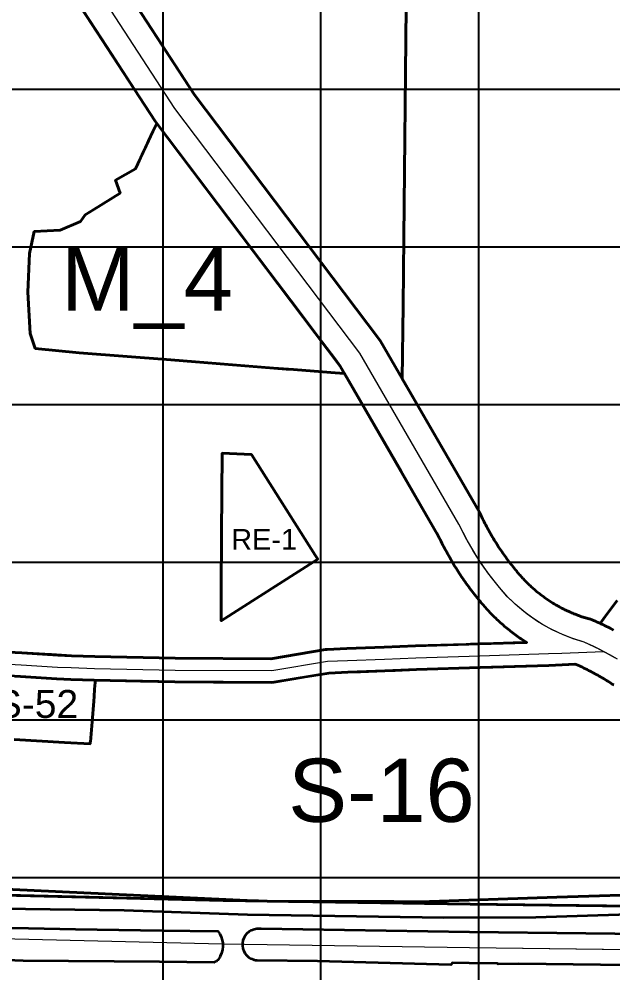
# Model space of a CAD drawing. Header units: millimetres. Extents: x 464536 to 476893, y 870501 to 881610.
# Drawn here: x 469309 to 469685, y 877140 to 877744 of the extents above; entities that cross this region are included whole.
import ezdxf
from ezdxf.enums import TextEntityAlignment as Align

# ---------------------------------------------------------------- set-up
doc = ezdxf.new("R2010")
doc.units = ezdxf.units.MM
for name, color, linetype, lineweight in [('Center_1', 7, 'Continuous', 5), ('Land Use Code', 7, 'Continuous', 35), ('Manufacturing and storage', 212, 'Continuous', 35), ('Mixed use', 30, 'Continuous', 35), ('Proposed Road Net work', 7, 'Continuous', 35), ('Recreational _ Environmental', 84, 'Continuous', 35), ('Services', 170, 'Continuous', 35)]:
    doc.layers.add(name, color=color, linetype=linetype, lineweight=lineweight)
doc.layers.add('Grid1', color=7, linetype='Continuous')
doc.styles.add('Arial', font='arial.ttf')

msp = doc.modelspace()

# ---------------------------------------------------------------- linework, layer by layer
at = {"layer": 'Center_1'}
for points in [[(469686.66, 877339.17), (469676.89, 877344.55), (469666.8, 877349.32), (469659.07, 877351.74), (469651.55, 877354.75), (469644.28, 877358.33), (469637.3, 877362.45), (469630.67, 877367.1), (469624.41, 877372.24), (469618.56, 877377.85), (469613.16, 877383.89), (469605.74, 877393.29), (469598.97, 877403.17), (469592.87, 877413.47), (469587.46, 877424.16), (469524.75, 877532.61), (469407.46, 877687.75), (469320.25, 877821.74)], [(469124.21, 877340.28), (469138.75, 877339.95), (469271.84, 877337.01), (469309.95, 877334.91), (469332.91, 877333.51), (469341.68, 877333.17), (469356.37, 877332.62), (469407.56, 877331.61), (469468.84, 877331.23), (469504.23, 877337.17), (469516.73, 877337.66), (469540.27, 877338.57), (469560.24, 877339.35), (469600.72, 877340.64), (469644.18, 877342.02), (469652.7, 877342.37), (469679.02, 877343.45)], [(468736.01, 877215.92), (468901.43, 877194.57), (469100.4, 877170.76), (469235.86, 877162.82), (469437.48, 877158.06), (469594.11, 877155.67), (469780.91, 877153.29)]]:
    msp.add_lwpolyline(points, dxfattribs=at)
for points in [[(469679.02, 877343.45, 0), (469672.96, 877346.5, 0), (469666.8, 877349.32, 0), (469659.92, 877351.44, 0), (469653.2, 877354.03, 0), (469646.67, 877357.07, 0), (469640.36, 877360.55, 0), (469634.31, 877364.45, 0), (469628.54, 877368.76, 0), (469623.07, 877373.45, 0), (469617.94, 877378.5, 0), (469613.16, 877383.89, 0), (469607.18, 877391.37, 0), (469601.6, 877399.16, 0), (469596.44, 877407.24, 0), (469591.73, 877415.58, 0), (469587.46, 877424.16, 0), (469524.75, 877532.61, 0), (469407.46, 877687.75, 0), (469320.25, 877821.74, 0), (469245.13, 877925.68, 0), (469187.12, 877993.56, 0), (469158.22, 878022.77, 0), (469145.58, 878035.99, 0)], [(469124.62, 877340.27, 0), (469138.75, 877339.95, 0), (469271.84, 877337.01, 0), (469309.95, 877334.91, 0), (469332.91, 877333.51, 0), (469341.68, 877333.17, 0), (469356.37, 877332.62, 0), (469407.56, 877331.61, 0), (469468.84, 877331.23, 0), (469504.23, 877337.17, 0), (469516.73, 877337.66, 0), (469540.27, 877338.57, 0), (469560.24, 877339.35, 0), (469600.72, 877340.64, 0), (469644.18, 877342.02, 0), (469652.7, 877342.37, 0), (469679.02, 877343.45, 0)], [(469687.94, 877338.4, 0), (469683.52, 877340.99, 0), (469679.02, 877343.45, 0)], [(469120.53, 877169.58, 0), (469235.86, 877162.82, 0), (469437.48, 877158.06, 0), (469594.11, 877155.67, 0), (469779.24, 877153.31, 0)]]:
    msp.add_polyline3d(points, dxfattribs=at)
at = {"layer": 'Grid1'}
for p, q in [((469400, 870600), (469400, 881600)), ((469500, 870600), (469500, 881600)), ((469600, 870600), (469600, 881600)), ((464700, 877700), (472600, 877700)), ((464700, 877600), (472600, 877600)), ((464700, 877500), (472600, 877500)), ((464700, 877400), (472600, 877400)), ((464700, 877300), (472600, 877300)), ((464700, 877200), (472600, 877200))]:
    msp.add_line(p, q, dxfattribs=at)
at = {"layer": 'Manufacturing and storage'}
msp.add_lwpolyline([(469498.02, 877543.09), (469508.94, 877528.65), (469512.23, 877524.3), (469514.18, 877520.93), (469514.99, 877519.53), (469508.94, 877520), (469501.04, 877520.63), (469482.56, 877522.09), (469469.88, 877523.09), (469404.94, 877528.21), (469346.72, 877532.81), (469318.89, 877535.54), (469315.73, 877544.99), (469314.25, 877571.29), (469315.3, 877595.63), (469318.17, 877609.6), (469334.68, 877610.55), (469347.57, 877616.08), (469350.43, 877620.17), (469356.09, 877623.71), (469372.71, 877634.09), (469369.69, 877642.19), (469382.42, 877649.52), (469383.88, 877652.61), (469389.35, 877664.18), (469390.73, 877667.11), (469393.52, 877673.02), (469395.94, 877678.12), (469467.38, 877583.62), (469480.61, 877566.13)], close=True, dxfattribs=at)
at = {"layer": 'Mixed use'}
msp.add_polyline3d([(469319.4, 877795.55, 0), (469364.18, 877726.75, 0), (469381.8, 877699.68, 0), (469394.89, 877679.57, 0), (469395.49, 877678.71, 0), (469395.94, 877678.12, 0), (469393.52, 877673.02, 0), (469390.73, 877667.11, 0), (469386.54, 877658.25, 0), (469383.88, 877652.61, 0), (469382.42, 877649.52, 0), (469369.69, 877642.19, 0), (469372.71, 877634.09, 0), (469356.09, 877623.71, 0), (469350.43, 877620.17, 0), (469347.57, 877616.08, 0), (469334.68, 877610.55, 0), (469318.17, 877609.6, 0), (469315.3, 877595.63, 0), (469314.25, 877571.29, 0), (469315.73, 877544.99, 0), (469318.89, 877535.54, 0), (469346.72, 877532.81, 0), (469404.94, 877528.21, 0), (469477.87, 877522.46, 0), (469482.56, 877522.09, 0), (469501.04, 877520.63, 0), (469508.94, 877520, 0), (469514.99, 877519.53, 0), (469550.78, 877457.64, 0), (469562.9, 877436.68, 0), (469573.5, 877418.35, 0), (469574.15, 877417.22, 0), (469574.41, 877416.67, 0), (469574.97, 877415.5, 0), (469575.53, 877414.33, 0), (469576.11, 877413.17, 0), (469576.69, 877412.01, 0), (469577.28, 877410.85, 0), (469577.87, 877409.7, 0), (469578.48, 877408.55, 0), (469579.09, 877407.41, 0), (469579.71, 877406.27, 0), (469579.99, 877405.76, 0), (469580.34, 877405.13, 0), (469580.97, 877404, 0), (469581.62, 877402.86, 0), (469582.27, 877401.75, 0), (469582.92, 877400.63, 0), (469583.59, 877399.51, 0), (469584.26, 877398.4, 0), (469584.94, 877397.3, 0), (469585.63, 877396.2, 0), (469586.32, 877395.1, 0), (469587.03, 877394.01, 0), (469587.73, 877392.92, 0), (469588.45, 877391.84, 0), (469589.17, 877390.76, 0), (469589.91, 877389.69, 0), (469590.64, 877388.62, 0), (469591.39, 877387.56, 0), (469592.14, 877386.5, 0), (469592.9, 877385.45, 0), (469593.67, 877384.4, 0), (469594.44, 877383.36, 0), (469595.22, 877382.32, 0), (469596.01, 877381.29, 0), (469596.8, 877380.26, 0), (469597.6, 877379.24, 0), (469598.41, 877378.22, 0), (469599.22, 877377.21, 0), (469600.04, 877376.2, 0), (469600.88, 877375.19, 0), (469601.66, 877374.27, 0), (469602.27, 877373.54, 0), (469602.95, 877372.74, 0), (469603.63, 877371.95, 0), (469604.32, 877371.16, 0), (469605.01, 877370.39, 0), (469605.71, 877369.62, 0), (469606.42, 877368.85, 0), (469607.14, 877368.09, 0), (469607.86, 877367.34, 0), (469608.59, 877366.59, 0), (469609.32, 877365.85, 0), (469610.07, 877365.12, 0), (469610.81, 877364.39, 0), (469611.57, 877363.67, 0), (469612.33, 877362.96, 0), (469613.09, 877362.25, 0), (469613.86, 877361.55, 0), (469614.64, 877360.85, 0), (469615.43, 877360.17, 0), (469616.22, 877359.49, 0), (469617.01, 877358.81, 0), (469617.81, 877358.14, 0), (469618.62, 877357.48, 0), (469619.44, 877356.83, 0), (469620.25, 877356.19, 0), (469621.08, 877355.55, 0), (469621.91, 877354.92, 0), (469622.74, 877354.29, 0), (469623.58, 877353.67, 0), (469624.43, 877353.06, 0), (469625.28, 877352.46, 0), (469626.14, 877351.87, 0), (469627, 877351.28, 0), (469627.87, 877350.7, 0), (469628.74, 877350.13, 0), (469630.37, 877349.08, 0), (469621.79, 877348.81, 0), (469609.32, 877348.41, 0), (469600.48, 877348.13, 0), (469594.8, 877347.95, 0), (469591.96, 877347.86, 0), (469559.97, 877346.85, 0), (469539.98, 877346.07, 0), (469516.44, 877345.15, 0), (469503.94, 877344.67, 0), (469502.99, 877344.57, 0), (469468.33, 877338.75, 0), (469468.01, 877338.74, 0), (469407.66, 877339.11, 0), (469356.59, 877340.12, 0), (469341.96, 877340.67, 0), (469329.11, 877341.37, 0), (469324.87, 877341.6, 0), (469310.38, 877342.4, 0), (469272.26, 877344.5, 0)], dxfattribs=at)
msp.add_polyline3d([(469437.29, 877469.1, 0), (469437.02, 877417.86, 0), (469436.83, 877381.46, 0), (469436.8, 877375.31, 0), (469436.79, 877373.42, 0), (469436.76, 877368.69, 0), (469436.73, 877362.88, 0), (469498, 877402, 0), (469496.43, 877404.47, 0), (469455.98, 877468.31, 0)], close=True, dxfattribs=at)
at = {"layer": 'Proposed Road Net work'}
for points in [[(469332.82, 877829.92, 0), (469419.74, 877696.38, 0), (469536.72, 877541.66, 0), (469537.74, 877540.12, 0), (469600.45, 877431.67, 0), (469601.05, 877430.52, 0), (469601.53, 877429.48, 0), (469602.01, 877428.49, 0), (469602.49, 877427.51, 0), (469602.97, 877426.52, 0), (469603.46, 877425.54, 0), (469603.96, 877424.56, 0), (469604.47, 877423.59, 0), (469604.98, 877422.61, 0), (469605.5, 877421.65, 0), (469606.02, 877420.68, 0), (469606.55, 877419.72, 0), (469607.09, 877418.76, 0), (469607.63, 877417.81, 0), (469608.18, 877416.86, 0), (469608.74, 877415.91, 0), (469609.3, 877414.97, 0), (469609.87, 877414.03, 0), (469610.44, 877413.1, 0), (469611.03, 877412.17, 0), (469611.61, 877411.24, 0), (469612.21, 877410.31, 0), (469612.81, 877409.39, 0), (469613.41, 877408.48, 0), (469614.02, 877407.57, 0), (469614.64, 877406.66, 0), (469615.27, 877405.76, 0), (469615.9, 877404.86, 0), (469616.53, 877403.96, 0), (469617.17, 877403.07, 0), (469617.82, 877402.19, 0), (469618.48, 877401.31, 0), (469619.14, 877400.43, 0), (469619.8, 877399.56, 0), (469620.47, 877398.69, 0), (469621.15, 877397.82, 0), (469621.83, 877396.96, 0), (469622.52, 877396.11, 0), (469623.22, 877395.26, 0), (469623.92, 877394.41, 0), (469624.66, 877393.52, 0), (469625.23, 877392.85, 0), (469625.73, 877392.25, 0), (469626.25, 877391.66, 0), (469626.76, 877391.07, 0), (469627.28, 877390.49, 0), (469627.81, 877389.91, 0), (469628.34, 877389.33, 0), (469628.88, 877388.76, 0), (469629.42, 877388.2, 0), (469629.97, 877387.64, 0), (469630.52, 877387.08, 0), (469631.08, 877386.53, 0), (469631.64, 877385.98, 0), (469632.21, 877385.44, 0), (469632.78, 877384.91, 0), (469633.35, 877384.37, 0), (469633.93, 877383.85, 0), (469634.52, 877383.33, 0), (469635.11, 877382.81, 0), (469635.7, 877382.3, 0), (469636.3, 877381.79, 0), (469636.9, 877381.29, 0), (469637.51, 877380.8, 0), (469638.12, 877380.31, 0), (469638.73, 877379.82, 0), (469639.35, 877379.34, 0), (469639.97, 877378.87, 0), (469640.6, 877378.4, 0), (469641.23, 877377.93, 0), (469641.87, 877377.48, 0), (469642.51, 877377.02, 0), (469643.15, 877376.58, 0), (469643.8, 877376.14, 0), (469644.45, 877375.7, 0), (469645.1, 877375.27, 0), (469645.76, 877374.85, 0), (469646.42, 877374.43, 0), (469647.09, 877374.01, 0), (469647.76, 877373.61, 0), (469648.43, 877373.21, 0), (469649.11, 877372.81, 0), (469649.79, 877372.42, 0), (469650.47, 877372.04, 0), (469651.15, 877371.66, 0), (469651.84, 877371.29, 0), (469652.54, 877370.92, 0), (469653.23, 877370.56, 0), (469653.93, 877370.21, 0), (469654.63, 877369.86, 0), (469655.34, 877369.52, 0), (469656.04, 877369.18, 0), (469656.75, 877368.85, 0), (469657.47, 877368.53, 0), (469658.18, 877368.21, 0), (469658.9, 877367.9, 0), (469659.62, 877367.6, 0), (469660.35, 877367.3, 0), (469661.08, 877367.01, 0), (469661.8, 877366.72, 0), (469662.54, 877366.44, 0), (469663.27, 877366.17, 0), (469664.01, 877365.9, 0), (469664.75, 877365.64, 0), (469665.49, 877365.39, 0), (469666.23, 877365.14, 0), (469666.97, 877364.9, 0), (469667.72, 877364.66, 0), (469668.47, 877364.44, 0), (469669.22, 877364.21, 0), (469669.98, 877364, 0), (469670.79, 877363.77, 0), (469671.93, 877363.41, 0), (469672.81, 877363.06, 0), (469673.95, 877362.56, 0), (469675.12, 877362.04, 0), (469676.3, 877361.5, 0), (469677.46, 877360.96, 0), (469678.63, 877360.42, 0), (469679.79, 877359.86, 0), (469680.95, 877359.3, 0), (469682.11, 877358.72, 0), (469683.26, 877358.15, 0), (469684.4, 877357.56, 0), (469685.55, 877356.96, 0)], [(469332.82, 877829.92, 0), (469419.74, 877696.38, 0), (469536.72, 877541.66, 0), (469537.74, 877540.12, 0), (469600.45, 877431.67, 0), (469601.05, 877430.52, 0), (469601.53, 877429.48, 0), (469602.01, 877428.49, 0), (469602.49, 877427.51, 0), (469602.97, 877426.52, 0), (469603.46, 877425.54, 0), (469603.96, 877424.56, 0), (469604.47, 877423.59, 0), (469604.98, 877422.61, 0), (469605.5, 877421.65, 0), (469606.02, 877420.68, 0), (469606.55, 877419.72, 0), (469607.09, 877418.76, 0), (469607.63, 877417.81, 0), (469608.18, 877416.86, 0), (469608.74, 877415.91, 0), (469609.3, 877414.97, 0), (469609.87, 877414.03, 0), (469610.44, 877413.1, 0), (469611.03, 877412.17, 0), (469611.61, 877411.24, 0), (469612.21, 877410.31, 0), (469612.81, 877409.39, 0), (469613.41, 877408.48, 0), (469614.02, 877407.57, 0), (469614.64, 877406.66, 0), (469615.27, 877405.76, 0), (469615.9, 877404.86, 0), (469616.53, 877403.96, 0), (469617.17, 877403.07, 0), (469617.82, 877402.19, 0), (469618.48, 877401.31, 0), (469619.14, 877400.43, 0), (469619.8, 877399.56, 0), (469620.47, 877398.69, 0), (469621.15, 877397.82, 0), (469621.83, 877396.96, 0), (469622.52, 877396.11, 0), (469623.22, 877395.26, 0), (469623.92, 877394.41, 0), (469624.66, 877393.52, 0), (469625.23, 877392.85, 0), (469625.73, 877392.25, 0), (469626.25, 877391.66, 0), (469626.76, 877391.07, 0), (469627.28, 877390.49, 0), (469627.81, 877389.91, 0), (469628.34, 877389.33, 0), (469628.88, 877388.76, 0), (469629.42, 877388.2, 0), (469629.97, 877387.64, 0), (469630.52, 877387.08, 0), (469631.08, 877386.53, 0), (469631.64, 877385.98, 0), (469632.21, 877385.44, 0), (469632.78, 877384.91, 0), (469633.35, 877384.37, 0), (469633.93, 877383.85, 0), (469634.52, 877383.33, 0), (469635.11, 877382.81, 0), (469635.7, 877382.3, 0), (469636.3, 877381.79, 0), (469636.9, 877381.29, 0), (469637.51, 877380.8, 0), (469638.12, 877380.31, 0), (469638.73, 877379.82, 0), (469639.35, 877379.34, 0), (469639.97, 877378.87, 0), (469640.6, 877378.4, 0), (469641.23, 877377.93, 0), (469641.87, 877377.48, 0), (469642.51, 877377.02, 0), (469643.15, 877376.58, 0), (469643.8, 877376.14, 0), (469644.45, 877375.7, 0), (469645.1, 877375.27, 0), (469645.76, 877374.85, 0), (469646.42, 877374.43, 0), (469647.09, 877374.01, 0), (469647.76, 877373.61, 0), (469648.43, 877373.21, 0), (469649.11, 877372.81, 0), (469649.79, 877372.42, 0), (469650.47, 877372.04, 0), (469651.15, 877371.66, 0), (469651.84, 877371.29, 0), (469652.54, 877370.92, 0), (469653.23, 877370.56, 0), (469653.93, 877370.21, 0), (469654.63, 877369.86, 0), (469655.34, 877369.52, 0), (469656.04, 877369.18, 0), (469656.75, 877368.85, 0), (469657.47, 877368.53, 0), (469658.18, 877368.21, 0), (469658.9, 877367.9, 0), (469659.62, 877367.6, 0), (469660.35, 877367.3, 0), (469661.08, 877367.01, 0), (469661.8, 877366.72, 0), (469662.54, 877366.44, 0), (469663.27, 877366.17, 0), (469664.01, 877365.9, 0), (469664.75, 877365.64, 0), (469665.49, 877365.39, 0), (469666.23, 877365.14, 0), (469666.97, 877364.9, 0), (469667.72, 877364.66, 0), (469668.47, 877364.44, 0), (469669.22, 877364.21, 0), (469669.98, 877364, 0), (469670.79, 877363.77, 0), (469671.93, 877363.41, 0), (469672.81, 877363.06, 0), (469673.95, 877362.56, 0), (469675.12, 877362.04, 0), (469676.3, 877361.5, 0), (469677.46, 877360.96, 0), (469678.63, 877360.42, 0), (469679.79, 877359.86, 0), (469680.95, 877359.3, 0), (469682.11, 877358.72, 0), (469683.26, 877358.15, 0), (469684.4, 877357.56, 0), (469685.55, 877356.96, 0)], [(469272.13, 877344.5, 0), (469310.38, 877342.4, 0), (469333.28, 877341, 0), (469341.96, 877340.67, 0), (469356.59, 877340.12, 0), (469407.66, 877339.11, 0), (469468.24, 877338.74, 0), (469502.99, 877344.57, 0), (469503.94, 877344.67, 0), (469516.44, 877345.15, 0), (469539.98, 877346.07, 0), (469559.97, 877346.85, 0), (469600.48, 877348.13, 0), (469630.51, 877349.03, 0), (469629.62, 877349.56, 0), (469628.74, 877350.13, 0), (469627.87, 877350.7, 0), (469627, 877351.28, 0), (469626.14, 877351.87, 0), (469625.28, 877352.46, 0), (469624.43, 877353.06, 0), (469623.58, 877353.67, 0), (469622.74, 877354.29, 0), (469621.91, 877354.92, 0), (469621.08, 877355.55, 0), (469620.25, 877356.19, 0), (469619.44, 877356.83, 0), (469618.62, 877357.48, 0), (469617.81, 877358.14, 0), (469617.01, 877358.81, 0), (469616.22, 877359.49, 0), (469615.43, 877360.17, 0), (469614.64, 877360.85, 0), (469613.86, 877361.55, 0), (469613.09, 877362.25, 0), (469612.33, 877362.96, 0), (469611.57, 877363.67, 0), (469610.81, 877364.39, 0), (469610.07, 877365.12, 0), (469609.32, 877365.85, 0), (469608.59, 877366.59, 0), (469607.86, 877367.34, 0), (469607.14, 877368.09, 0), (469606.42, 877368.85, 0), (469605.71, 877369.62, 0), (469605.01, 877370.39, 0), (469604.32, 877371.16, 0), (469603.63, 877371.95, 0), (469602.95, 877372.74, 0), (469602.27, 877373.54, 0), (469601.66, 877374.27, 0), (469600.88, 877375.19, 0), (469600.04, 877376.2, 0), (469599.22, 877377.21, 0), (469598.41, 877378.22, 0), (469597.6, 877379.24, 0), (469596.8, 877380.26, 0), (469596.01, 877381.29, 0), (469595.22, 877382.32, 0), (469594.44, 877383.36, 0), (469593.67, 877384.4, 0), (469592.9, 877385.45, 0), (469592.14, 877386.5, 0), (469591.39, 877387.56, 0), (469590.64, 877388.62, 0), (469589.91, 877389.69, 0), (469589.17, 877390.76, 0), (469588.45, 877391.84, 0), (469587.73, 877392.92, 0), (469587.03, 877394.01, 0), (469586.32, 877395.1, 0), (469585.63, 877396.2, 0), (469584.94, 877397.3, 0), (469584.26, 877398.4, 0), (469583.59, 877399.51, 0), (469582.92, 877400.63, 0), (469582.27, 877401.75, 0), (469581.62, 877402.86, 0), (469580.97, 877404, 0), (469580.34, 877405.13, 0), (469579.71, 877406.27, 0), (469579.09, 877407.41, 0), (469578.48, 877408.55, 0), (469577.87, 877409.7, 0), (469577.28, 877410.85, 0), (469576.69, 877412.01, 0), (469576.11, 877413.17, 0), (469575.53, 877414.33, 0), (469574.97, 877415.5, 0), (469574.41, 877416.67, 0), (469574.15, 877417.22, 0), (469512.23, 877524.3, 0), (469395.49, 877678.71, 0), (469394.89, 877679.57, 0), (469307.88, 877813.25, 0)], [(469685.63, 877322.11, 0), (469684.72, 877322.71, 0), (469683.81, 877323.3, 0), (469682.89, 877323.88, 0), (469681.97, 877324.46, 0), (469681.05, 877325.03, 0), (469680.12, 877325.6, 0), (469679.19, 877326.16, 0), (469678.25, 877326.71, 0), (469677.32, 877327.25, 0), (469676.37, 877327.79, 0), (469675.43, 877328.33, 0), (469674.48, 877328.86, 0), (469673.52, 877329.38, 0), (469672.57, 877329.89, 0), (469671.61, 877330.4, 0), (469670.64, 877330.9, 0), (469669.68, 877331.4, 0), (469668.71, 877331.88, 0), (469667.73, 877332.37, 0), (469666.76, 877332.84, 0), (469665.78, 877333.31, 0), (469664.79, 877333.77, 0), (469663.81, 877334.23, 0), (469662.82, 877334.68, 0), (469661.8, 877335.17, 0), (469660.88, 877335.34, 0), (469653, 877334.87, 0), (469644.45, 877334.52, 0), (469600.96, 877333.14, 0), (469560.5, 877331.86, 0), (469540.56, 877331.08, 0), (469517.02, 877330.16, 0), (469505, 877329.7, 0), (469470.08, 877323.83, 0), (469468.82, 877323.73, 0), (469407.47, 877324.11, 0), (469356.16, 877325.13, 0), (469341.4, 877325.68, 0), (469332.54, 877326.01, 0), (469309.51, 877327.42, 0), (469271.56, 877329.51, 0)], [(469685.63, 877322.11, 0), (469684.72, 877322.71, 0), (469683.81, 877323.3, 0), (469682.89, 877323.88, 0), (469681.97, 877324.46, 0), (469681.05, 877325.03, 0), (469680.12, 877325.6, 0), (469679.19, 877326.16, 0), (469678.25, 877326.71, 0), (469677.32, 877327.25, 0), (469676.37, 877327.79, 0), (469675.43, 877328.33, 0), (469674.48, 877328.86, 0), (469673.52, 877329.38, 0), (469672.57, 877329.89, 0), (469671.61, 877330.4, 0), (469670.64, 877330.9, 0), (469669.68, 877331.4, 0), (469668.71, 877331.88, 0), (469667.73, 877332.37, 0), (469666.76, 877332.84, 0), (469665.78, 877333.31, 0), (469664.79, 877333.77, 0), (469663.81, 877334.23, 0), (469662.82, 877334.68, 0), (469661.8, 877335.17, 0), (469660.88, 877335.34, 0), (469653, 877334.87, 0), (469644.45, 877334.52, 0), (469600.96, 877333.14, 0), (469560.5, 877331.86, 0), (469540.56, 877331.08, 0), (469517.02, 877330.16, 0), (469505, 877329.7, 0), (469470.08, 877323.83, 0), (469468.82, 877323.73, 0), (469407.47, 877324.11, 0), (469356.16, 877325.13, 0), (469341.4, 877325.68, 0), (469332.54, 877326.01, 0), (469309.51, 877327.42, 0), (469271.56, 877329.51, 0)], [(469236.99, 877190.3, 0), (469438.01, 877185.55, 0), (469594.5, 877183.17, 0), (469762.3, 877180.97, 0)], [(469236.99, 877190.3, 0), (469438.01, 877185.55, 0), (469594.5, 877183.17, 0), (469762.3, 877180.97, 0)]]:
    msp.add_polyline3d(points, dxfattribs=at)
at = {"layer": 'Recreational _ Environmental'}
for points in [[(469552.08, 877562.8), (469551.58, 877516.18), (469537.74, 877540.12), (469536.72, 877541.66), (469419.74, 877696.38), (469340.31, 877818.41), (469376.05, 877830.8), (469555.6, 877893.02), (469555.43, 877876.91), (469554.46, 877786.36), (469554.1, 877752.23), (469552.54, 877605.82)], [(469498, 877402), (469436.73, 877362.88), (469436.76, 877368.69), (469436.79, 877373.42), (469436.8, 877375.31), (469436.83, 877381.46), (469437.02, 877417.86), (469437.29, 877469.1), (469455.98, 877468.31), (469496.43, 877404.47)], [(469261.18, 877194.36), (469272.97, 877193.82), (469457.72, 877185.34), (469460.49, 877185.21), (469449.01, 877185.38), (469438.01, 877185.55), (469405.25, 877186.32), (469291.96, 877189), (469236.99, 877190.3), (469182.57, 877193.49), (469180.99, 877201.15), (469194.11, 877200.02), (469207.16, 877198.89), (469257.99, 877194.51), (469258.38, 877194.49)], [(469715.66, 877181.63), (469594.5, 877183.17), (469565.7, 877183.61), (469559.5, 877183.7), (469479.44, 877184.92), (469527.65, 877184.79), (469546.2, 877184.74), (469562.64, 877184.7), (469649.64, 877187.53), (469717.02, 877189.73)]]:
    msp.add_lwpolyline(points, close=True, dxfattribs=at)
for points in [[(469687.81, 877375.77), (469680.18, 877365.44), (469677.02, 877361.17), (469676.3, 877361.5), (469675.12, 877362.04), (469673.95, 877362.56), (469672.81, 877363.06), (469671.93, 877363.41), (469670.79, 877363.77), (469669.98, 877364), (469669.22, 877364.21), (469668.47, 877364.44), (469667.72, 877364.66), (469666.97, 877364.9), (469666.23, 877365.14), (469665.49, 877365.39), (469664.75, 877365.64), (469664.01, 877365.9), (469663.27, 877366.17), (469662.54, 877366.44), (469661.8, 877366.72), (469661.08, 877367.01), (469660.35, 877367.3), (469659.62, 877367.6), (469658.9, 877367.9), (469658.18, 877368.21), (469657.47, 877368.53), (469657.26, 877368.63), (469656.75, 877368.85), (469656.04, 877369.18), (469655.34, 877369.52), (469655.31, 877369.53), (469654.63, 877369.86), (469653.93, 877370.21), (469653.23, 877370.56), (469652.54, 877370.92), (469651.84, 877371.29), (469651.15, 877371.66), (469650.47, 877372.04), (469649.79, 877372.42), (469649.11, 877372.81), (469649.08, 877372.82), (469648.43, 877373.21), (469647.76, 877373.61), (469647.09, 877374.01), (469646.42, 877374.43), (469645.76, 877374.85), (469645.1, 877375.27), (469644.45, 877375.7), (469643.8, 877376.14), (469643.15, 877376.58), (469642.51, 877377.02), (469641.87, 877377.48), (469641.74, 877377.57), (469641.23, 877377.93), (469640.6, 877378.4), (469639.97, 877378.87), (469639.35, 877379.34), (469638.73, 877379.82), (469638.12, 877380.31), (469637.51, 877380.8), (469636.9, 877381.29), (469636.3, 877381.79), (469635.7, 877382.3), (469635.11, 877382.81), (469634.52, 877383.33), (469633.93, 877383.85), (469633.35, 877384.37), (469632.78, 877384.91), (469632.21, 877385.44), (469631.64, 877385.98), (469631.08, 877386.53), (469630.52, 877387.08), (469629.97, 877387.64), (469629.42, 877388.2), (469628.88, 877388.76), (469628.34, 877389.33), (469627.81, 877389.91), (469627.28, 877390.49), (469626.76, 877391.07), (469626.25, 877391.66), (469625.73, 877392.25), (469625.23, 877392.85), (469624.66, 877393.52), (469623.92, 877394.41), (469623.22, 877395.26), (469622.52, 877396.11), (469621.83, 877396.96), (469621.15, 877397.82), (469620.47, 877398.69), (469619.8, 877399.56), (469619.14, 877400.43), (469618.48, 877401.31), (469617.82, 877402.19), (469617.17, 877403.07), (469616.53, 877403.96), (469615.9, 877404.86), (469615.27, 877405.76), (469614.64, 877406.66), (469614.02, 877407.57), (469613.41, 877408.48), (469612.81, 877409.39), (469612.21, 877410.31), (469611.61, 877411.24), (469611.03, 877412.17), (469610.44, 877413.1), (469609.87, 877414.03), (469609.3, 877414.97), (469608.74, 877415.91), (469608.18, 877416.86), (469607.63, 877417.81), (469607.09, 877418.76), (469606.55, 877419.72), (469606.02, 877420.68), (469605.5, 877421.65), (469604.98, 877422.61), (469604.47, 877423.59), (469603.96, 877424.56), (469603.46, 877425.54), (469602.97, 877426.52), (469602.49, 877427.51), (469602.01, 877428.49), (469601.53, 877429.48), (469601.05, 877430.52), (469600.45, 877431.67), (469554.84, 877510.55), (469551.58, 877516.18), (469552.08, 877562.8), (469552.54, 877605.82), (469554.1, 877752.23)], [(469291.96, 877189), (469405.25, 877186.32), (469438.01, 877185.55), (469449.01, 877185.38), (469460.49, 877185.21), (469465.98, 877184.96), (469479.44, 877184.92), (469559.5, 877183.7), (469565.7, 877183.61), (469594.5, 877183.17), (469729.25, 877181.45), (469737.05, 877181.35), (469737.16, 877180.47), (469737.33, 877179.17), (469736.44, 877178.62), (469734.25, 877177.72), (469731.96, 877177.18), (469721.97, 877177.47), (469721.51, 877177.47), (469636.3, 877174.7), (469578, 877174.56), (469453.38, 877176.42), (469375.33, 877179.06), (469297.1, 877180.12)]]:
    msp.add_lwpolyline(points, dxfattribs=at)
for points in [[(469252.86, 877149.58), (469204.3, 877153.14), (469129.75, 877157.2, -0.282221), (469129.11, 877180.82, -0.012502), (469226.89, 877171.98), (469254.59, 877169.24), (469281.6, 877168.1), (469314.66, 877167.88), (469344.47, 877167.38), (469399.37, 877166.53), (469434.64, 877165.97, -0.303239), (469436.16, 877150.18, -0.108264), (469434.56, 877147.7, -0.100424), (469432.27, 877146.2), (469397.74, 877146.51), (469311.28, 877147.25)], [(469594.25, 877165.67), (469741.75, 877163.79, -0.10542), (469746.03, 877163.74, -0.790996), (469746.22, 877143.74), (469625.48, 877145.27), (469612.38, 877145), (469612.01, 877145.45), (469593.97, 877145.68), (469583.44, 877145.84), (469582.44, 877144.73), (469497.92, 877146.91), (469459.52, 877147.31, -0.051187), (469457.46, 877147.75, -0.802908), (469459.37, 877167.72, -0.069025), (469462.19, 877167.68)]]:
    msp.add_lwpolyline(points, format="xyb", close=True, dxfattribs=at)
at = {"layer": 'Services'}
for points in [[(469685.55, 877356.96), (469684.4, 877357.56), (469683.26, 877358.15), (469682.11, 877358.72), (469680.95, 877359.3), (469679.79, 877359.86), (469678.63, 877360.42), (469677.46, 877360.96), (469677.02, 877361.17), (469680.18, 877365.44), (469687.81, 877375.77)], [(469305.48, 877287.48), (469337.51, 877285.72), (469353.67, 877284.85), (469353.77, 877286.02), (469354, 877286), (469354.96, 877298.77), (469355.93, 877311.8), (469356.17, 877314.9), (469356.52, 877319.57), (469356.83, 877323.72), (469356.93, 877325.11), (469385.65, 877324.54), (469407.47, 877324.11), (469431.78, 877323.96), (469468.82, 877323.73), (469470.08, 877323.83), (469488.83, 877326.98), (469505, 877329.7), (469517.02, 877330.16), (469525.02, 877330.48), (469540.56, 877331.08), (469547.15, 877331.34), (469560.5, 877331.86), (469600.96, 877333.14), (469608.96, 877333.4), (469644.45, 877334.52), (469653, 877334.87), (469661.48, 877335.22), (469661.79, 877335.13), (469662.82, 877334.68), (469663.81, 877334.23), (469664.79, 877333.77), (469665.78, 877333.31), (469666.76, 877332.84), (469667.73, 877332.37), (469668.71, 877331.88), (469669.68, 877331.4), (469670.64, 877330.9), (469671.61, 877330.4), (469672.57, 877329.89), (469673.52, 877329.38), (469674.48, 877328.86), (469675.43, 877328.33), (469676.37, 877327.79), (469677.32, 877327.25), (469678.25, 877326.71), (469679.19, 877326.16), (469680.12, 877325.6), (469681.05, 877325.03), (469681.97, 877324.46), (469682.89, 877323.88), (469683.81, 877323.3), (469684.72, 877322.71), (469685.63, 877322.11)], [(469305.77, 877327.63), (469309.51, 877327.42), (469332.45, 877326.02), (469332.62, 877326.01), (469341.4, 877325.68), (469356.16, 877325.13), (469356.93, 877325.11), (469356.83, 877323.72), (469356.52, 877319.57), (469356.17, 877314.9), (469355.93, 877311.8), (469354.96, 877298.77), (469354, 877286), (469353.77, 877286.02), (469353.67, 877284.85), (469337.51, 877285.72), (469305.48, 877287.48)], [(469717.02, 877189.73), (469649.64, 877187.53), (469562.64, 877184.7), (469546.2, 877184.74), (469527.65, 877184.79), (469479.44, 877184.92), (469465.98, 877184.96), (469460.49, 877185.21), (469457.72, 877185.34), (469272.97, 877193.82)]]:
    msp.add_lwpolyline(points, dxfattribs=at)

# ---------------------------------------------------------------- texts
at = {"layer": 'Land Use Code', "color": 7, "true_color": 0xffffff, "style": 'Arial'}
for s, height, p in [('M_4', 40.076, (469389.66, 877547.35)), ('RE-1', 13.132, (469463.99, 877403.95)), ('S-52', 17.725, (469319.97, 877295.91)), ('S-16', 40.076, (469538.34, 877223.29))]:
    msp.add_text(s, height=height, dxfattribs=at).set_placement(p, align=Align.BOTTOM_CENTER)

doc.saveas('drawing.dxf')
